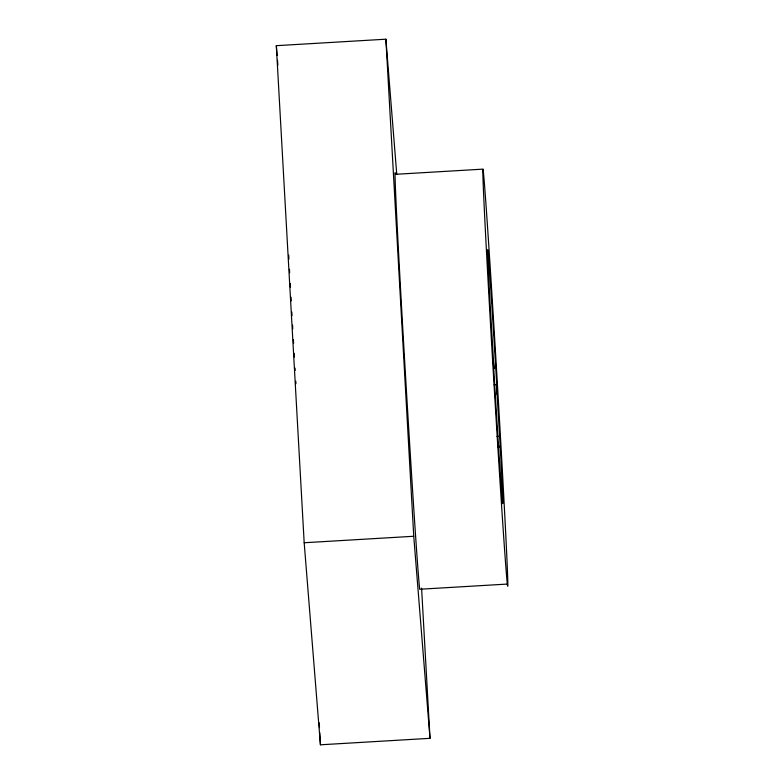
<?xml version="1.0" encoding="UTF-8"?>
<svg xmlns="http://www.w3.org/2000/svg" width="784" height="784" viewBox="0 0 784 784"><rect width="100%" height="100%" fill="white"/><g stroke="black" fill="none" stroke-linecap="round" stroke-linejoin="round"><path stroke-width="1.18" d="M421.586 588.098L430.004 738.322L320.44 744.8L304.182 542.753L276.321 45.678L385.885 39.2L396.753 174.303M483.13 169.128L395.479 174.313A208.926 1.695 86.6 0 0 404.632 360.464A208.926 1.695 86.6 0 0 419.675 589.254L507.336 584.07A208.926 1.695 86.6 0 0 491.735 291.325A208.926 1.695 86.6 0 0 486.629 254.398A208.926 1.695 86.6 0 0 507.336 584.07M494.077 384.817L496.517 384.679L497.311 394.577L497.027 389.55A126.9 1.029 86.6 0 0 488.599 258.23A126.9 1.029 86.6 0 0 490.01 302.369L493.949 368.519L493.156 358.621L493.44 363.649A126.9 1.029 86.6 0 0 501.868 494.969A126.9 1.029 86.6 0 0 500.457 450.82L496.517 384.679M496.968 436.423L499.408 436.276M497.771 446.321L500.202 446.174M497.83 447.35L500.261 447.213M304.182 542.753L413.746 536.266L430.004 738.322M276.321 45.678L277.105 55.419M277.497 60.29L277.879 65.16M385.885 39.2L413.746 536.266M319.206 722.819L319.48 727.699M319.754 732.589L320.44 744.8M295.95 383.67A220.853 1.784 86.6 0 1 295.803 381.259M295.176 370.469A220.853 1.784 86.6 0 1 295.039 368.098M294.392 357.063A220.853 1.784 86.6 0 1 294.176 353.349M293.608 343.451A220.853 1.784 86.6 0 1 293.392 339.746M292.765 328.741A220.853 1.784 86.6 0 1 292.559 325.115M292.02 315.58A220.853 1.784 86.6 0 1 291.824 312.061M291.197 300.88A220.853 1.784 86.6 0 1 290.991 297.107M290.443 287.179A220.853 1.784 86.6 0 1 290.237 283.514M289.649 272.754A220.853 1.784 86.6 0 1 289.463 269.255M288.914 259.092A220.853 1.784 86.6 0 1 288.708 255.143"/></g></svg>
